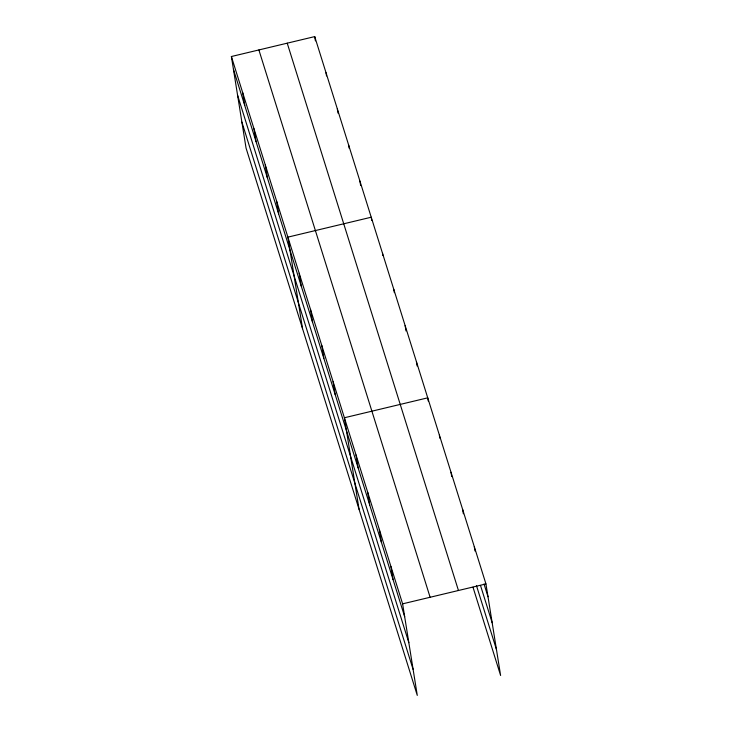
<?xml version="1.0" encoding="UTF-8"?>
<svg xmlns="http://www.w3.org/2000/svg" width="732" height="732" viewBox="0 0 732 732"><rect width="100%" height="100%" fill="white"/><g stroke="black" fill="none" stroke-linecap="round" stroke-linejoin="round"><path stroke-width="1.1" d="M231.385 56.52L402.609 603.845L417.277 695.4L246.053 148.074L231.385 56.52L314.723 36.6L485.947 583.926L500.615 675.48L473 587.22M402.609 603.845L485.947 583.926M484.017 583.999L488.006 596.754M480.521 585.518L492.169 622.731M476.495 585.701L496.452 649.504M287.228 43.179L458.452 590.495M258.89 49.95L430.114 597.275M233.444 69.357L404.668 616.683M237.607 95.334L408.831 642.659M241.889 122.098L413.113 669.423M474.309 546.703L474.995 550.986M462.661 509.49L463.347 513.763M451.022 472.268L451.708 476.55M439.374 435.055L439.886 438.258M428.247 401.045L427.735 397.833L344.397 417.762L359.055 509.307M416.435 361.709L417.121 365.991M405.135 325.584L405.986 330.937M393.834 289.46L394.347 292.672M382.534 253.336L382.873 255.477M371.746 220.424L371.225 217.221L287.886 237.141L302.554 328.695M359.924 181.097L360.611 185.37M348.624 144.973L349.137 148.175M337.324 108.848L338.01 113.121M326.024 72.724L326.536 75.936M314.723 36.6L315.41 40.882M390.97 566.632L393.02 579.46M379.322 529.41L381.381 542.247M367.684 492.197L369.733 505.025M356.036 454.975L358.094 467.812M333.097 381.637L335.146 394.466M321.796 345.513L323.846 358.341M310.496 309.389L312.546 322.217M299.196 273.265L301.245 286.093M276.586 201.016L278.645 213.854M265.286 164.892L267.345 177.73M253.986 128.768L256.044 141.605M242.685 92.644L244.744 105.481"/></g></svg>
